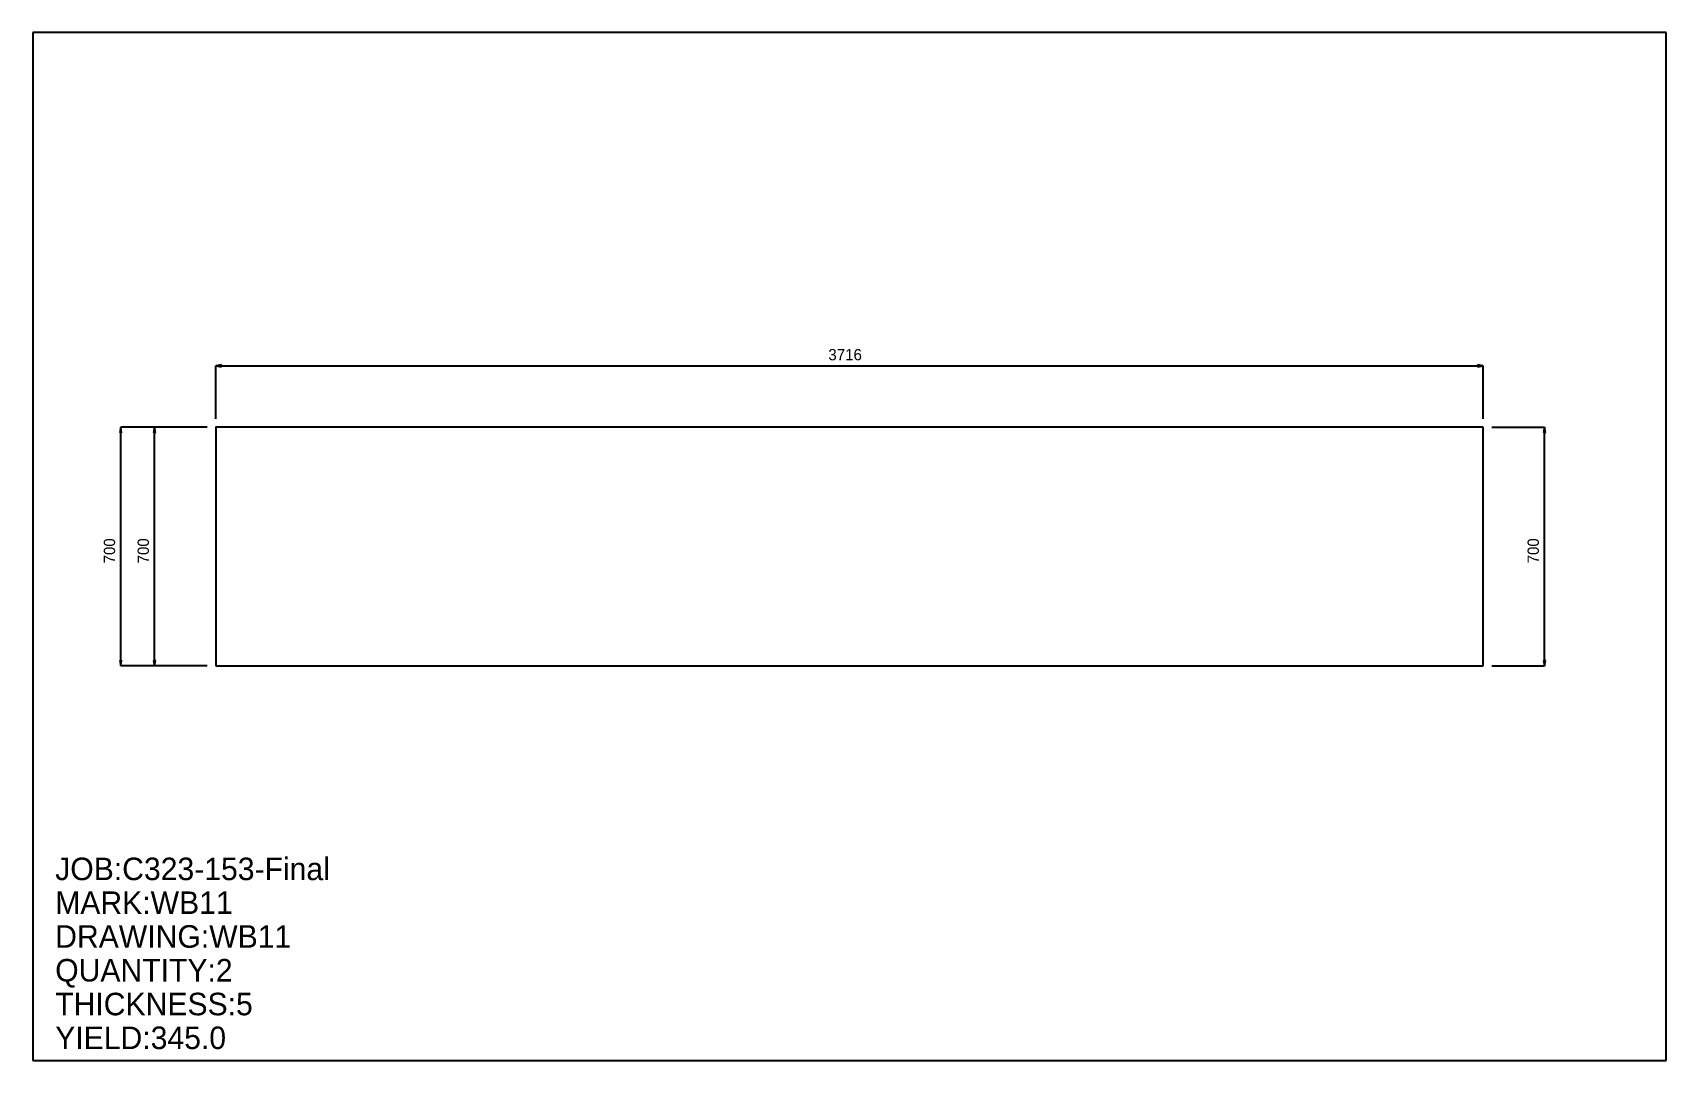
# Model space of a CAD drawing. Extents: x 0 to 4789, y 0 to 3014.
import ezdxf

# ---------------------------------------------------------------- set-up
doc = ezdxf.new("R2010")
doc.units = 0
doc.header["$LTSCALE"] = 0.125
for name, color, linetype in [('2', 7, 'CONTINUOUS'), ('3', 1, 'CONTINUOUS'), ('5', 7, 'CONTINUOUS'), ('6', 4, 'CONTINUOUS')]:
    doc.layers.add(name, color=color, linetype=linetype)

# ---------------------------------------------------------------- blocks, each defined once
blk = doc.blocks.new('ARROW')
at = {"layer": '2', "linetype": 'CONTINUOUS'}
for p, q in [((0, 0), (-1, 0.166667)), ((-1, 0.166667), (-1, -0.166667)), ((-1, -0.166667), (0, 0))]:
    blk.add_line(p, q, dxfattribs=at)
blk = doc.blocks.new('PLATE')
at = {"layer": '3', "linetype": 'CONTINUOUS'}
for p, q in [((0.000031, 0), (0, -700)), ((3715.6299, -0.000244), (0.000031, 0)), ((3715.6299, -700), (3715.6299, -0.000244)), ((0, -700), (3715.6299, -700))]:
    blk.add_line(p, q, dxfattribs=at)
at = {"layer": '5', "linetype": 'CONTINUOUS'}
for p, q in [((-0.099969, 0), (0.100031, 0)), ((0.000031, -0.1), (0.000031, 0.1))]:
    blk.add_line(p, q, dxfattribs=at)
blk.add_circle((0.000031, 0), 0.1, dxfattribs=at)
at = {"layer": '6', "linetype": 'CONTINUOUS'}
for p, q in [((0, 24.770866), (0, 179.58878)), ((0, 179.53877), (3715.6299, 179.53877)), ((3715.6299, 24.770866), (3715.6299, 179.58878)), ((-24.770813, 0.000002), (-278.67218, 0.000021)), ((-278.62225, -700), (-278.62219, 0.000021)), ((-24.770813, 0.000002), (-179.58873, 0.000014)), ((-179.53877, -700), (-179.53873, 0.000014)), ((3740.4006, -0.000246), (3895.2185, -0.000258)), ((3895.1685, -700), (3895.1685, -0.000258)), ((-24.770866, -700), (-278.67224, -700)), ((-24.770866, -700), (-179.58878, -700)), ((3740.4006, -700), (3895.2185, -700))]:
    blk.add_line(p, q, dxfattribs=at)
at = {"layer": '6', "xscale": 16.51391, "yscale": 16.51391, "zscale": 16.51391}
for p, rotation in [((0, 179.53877), 180), ((-278.62219, 0.000021), 90), ((-179.53873, 0.000014), 90), ((3895.1685, -0.000258), 90), ((-278.62225, -700), 270), ((-179.53877, -700), 270), ((3895.1685, -700), 270)]:
    blk.add_blockref('ARROW', p, dxfattribs=dict(at, rotation=rotation))
blk.add_blockref('ARROW', (3715.6299, 179.53877), dxfattribs=at)
at = {"layer": '5'}
blk.add_text('ZERO', height=0.015, dxfattribs=at).set_placement((0.000031, 0))
at = {"layer": '6'}
blk.add_text('3716', height=33.028, dxfattribs=at).set_placement((1795.8878, 196.05269))
for p in [(-295.13614, -399.54175), (-196.05266, -399.54175), (3878.6545, -399.54187)]:
    blk.add_text('700', height=33.028, rotation=90, dxfattribs=at).set_placement(p)

msp = doc.modelspace()

# ---------------------------------------------------------------- linework, layer by layer
at = {"layer": '5', "linetype": 'CONTINUOUS'}
for p, q in [((4789.0342, 3013.7886), (0, 3013.7886)), ((0, 3013.7886), (0, 0)), ((4789.0342, 0), (4789.0342, 3013.7886)), ((0, 0), (4789.0342, 0))]:
    msp.add_line(p, q, dxfattribs=at)

# ---------------------------------------------------------------- block references
at = {"layer": '2'}
msp.add_blockref('PLATE', (536.70215, 1856.8943), dxfattribs=at)

# ---------------------------------------------------------------- texts
at = {"layer": '5'}
for s, p in [('JOB:C323-153-Final', (66.055641, 528.44513)), ('MARK:WB11', (66.055641, 429.36166)), ('DRAWING:WB11', (66.055641, 330.2782)), ('QUANTITY:2', (66.055641, 231.19475)), ('THICKNESS:5', (66.055641, 132.11128)), ('YIELD:345.0', (66.055641, 33.027821))]:
    msp.add_text(s, height=66.056, dxfattribs=at).set_placement(p)

doc.saveas('drawing.dxf')
